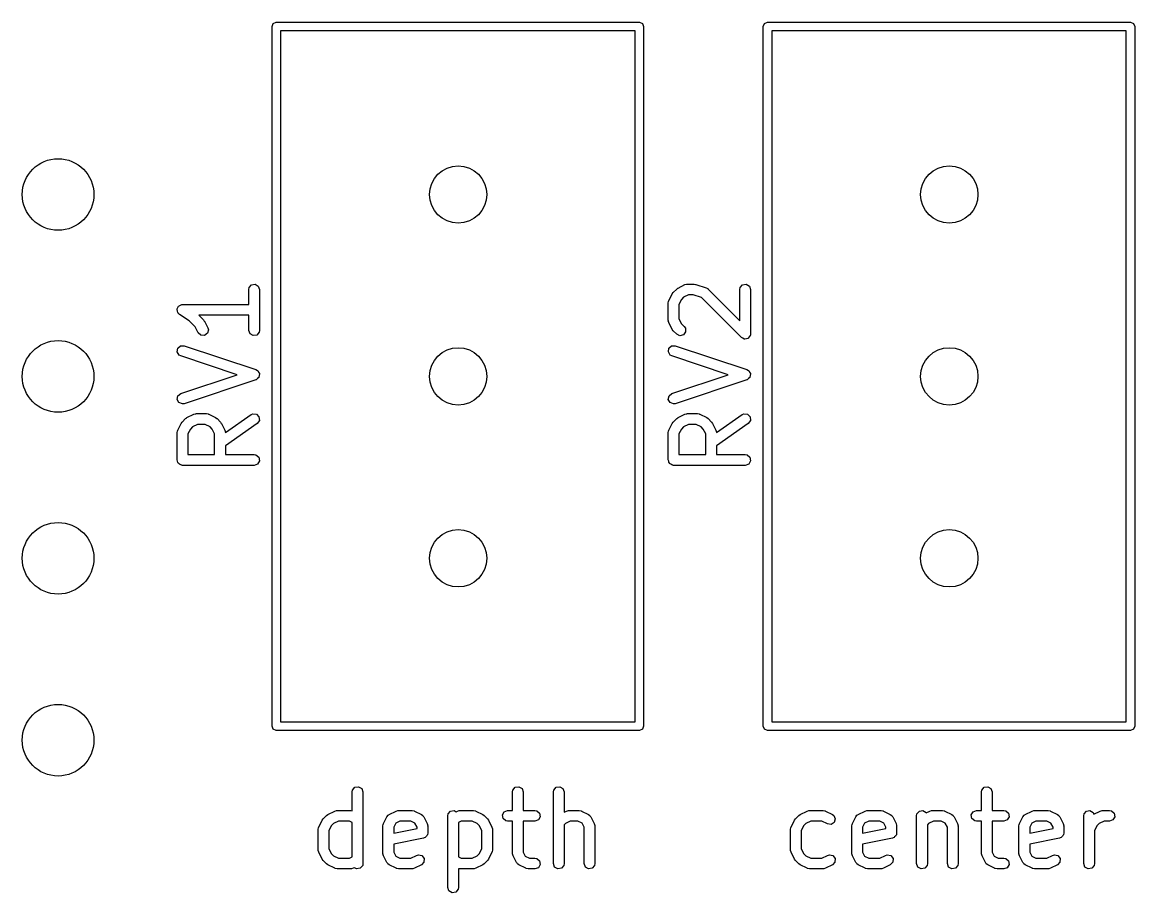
# Model space of a CAD drawing. Extents: x 123 to 179.1, y -123.4 to -75.1.
# Drawn here: x 124.59 to 140.13, y -123.42 to -111.26 of the extents above; entities that cross this region are included whole.
import ezdxf

# ---------------------------------------------------------------- set-up
doc = ezdxf.new("R2010")
doc.units = 0
doc.layers.add('BLACK', color=7, linetype='CONTINUOUS')

msp = doc.modelspace()

# ---------------------------------------------------------------- linework, layer by layer
at = {"layer": 'BLACK', "linetype": 'CONTINUOUS'}
for p, q in [((128.083, -111.32), (128.101, -111.278)), ((128.083, -121.09), (128.083, -111.32)), ((128.101, -111.278), (128.143, -111.26)), ((128.143, -111.26), (133.213, -111.26)), ((128.203, -111.38), (128.203, -121.03)), ((133.153, -111.38), (128.203, -111.38)), ((133.153, -121.03), (133.153, -111.38)), ((133.213, -111.26), (133.255, -111.278)), ((133.255, -111.278), (133.273, -111.32)), ((133.273, -111.32), (133.273, -121.09)), ((134.941, -111.32), (134.959, -111.278)), ((134.941, -121.09), (134.941, -111.32)), ((134.959, -111.278), (135.001, -111.26)), ((135.001, -111.26), (140.071, -111.26)), ((135.061, -111.38), (135.061, -121.03)), ((140.011, -111.38), (135.061, -111.38)), ((140.011, -121.03), (140.011, -111.38)), ((140.071, -111.26), (140.113, -111.278)), ((140.113, -111.278), (140.131, -111.32)), ((140.131, -111.32), (140.131, -121.09)), ((127.758, -114.991), (127.763, -114.965)), ((127.763, -114.965), (127.796, -114.926)), ((127.796, -114.926), (127.846, -114.917)), ((127.846, -114.917), (127.891, -114.943)), ((127.891, -114.943), (127.908, -114.991)), ((133.753, -114.971), (133.848, -114.924)), ((133.848, -114.924), (133.873, -114.916)), ((133.873, -114.916), (133.878, -114.917)), ((133.878, -114.917), (133.882, -114.916)), ((133.882, -114.916), (133.977, -114.916)), ((133.977, -114.916), (133.999, -114.92)), ((133.999, -114.92), (134.001, -114.92)), ((134.001, -114.92), (134.144, -114.967)), ((134.616, -114.991), (134.621, -114.965)), ((134.621, -114.965), (134.654, -114.926)), ((134.654, -114.926), (134.704, -114.917)), ((134.704, -114.917), (134.749, -114.943)), ((134.749, -114.943), (134.766, -114.991)), ((127.758, -115.201), (127.758, -114.991)), ((127.908, -114.991), (127.908, -115.562)), ((133.624, -115.148), (133.672, -115.052)), ((133.672, -115.052), (133.685, -115.034)), ((133.685, -115.034), (133.686, -115.033)), ((133.686, -115.033), (133.734, -114.985)), ((133.734, -114.985), (133.752, -114.972)), ((133.752, -114.972), (133.753, -114.971)), ((133.831, -115.1), (133.801, -115.13)), ((133.9, -115.066), (133.831, -115.1)), ((133.965, -115.066), (133.9, -115.066)), ((134.079, -115.104), (133.965, -115.066)), ((134.638, -115.663), (134.079, -115.104)), ((134.144, -114.967), (134.167, -114.98)), ((134.167, -114.98), (134.169, -114.983)), ((134.169, -114.983), (134.173, -114.985)), ((134.173, -114.985), (134.616, -115.429)), ((134.616, -115.429), (134.616, -114.991)), ((134.766, -114.991), (134.766, -115.61)), ((126.759, -115.272), (126.76, -115.268)), ((126.765, -115.292), (126.759, -115.272)), ((126.76, -115.263), (126.77, -115.245)), ((126.76, -115.268), (126.76, -115.263)), ((126.77, -115.245), (126.779, -115.225)), ((126.779, -115.225), (126.783, -115.223)), ((126.783, -115.223), (126.785, -115.219)), ((126.785, -115.219), (126.806, -115.212)), ((126.806, -115.212), (126.825, -115.202)), ((126.825, -115.202), (126.829, -115.203)), ((126.829, -115.203), (126.833, -115.201)), ((126.833, -115.201), (127.758, -115.201)), ((133.616, -115.181), (133.621, -115.156)), ((133.616, -115.419), (133.616, -115.181)), ((133.621, -115.156), (133.624, -115.152)), ((133.624, -115.152), (133.624, -115.148)), ((133.801, -115.13), (133.766, -115.199)), ((133.766, -115.199), (133.766, -115.402)), ((126.768, -115.314), (126.765, -115.292)), ((126.772, -115.317), (126.768, -115.314)), ((126.773, -115.321), (126.772, -115.317)), ((126.792, -115.339), (126.773, -115.321)), ((126.928, -115.43), (126.792, -115.339)), ((127.01, -115.511), (126.928, -115.43)), ((127.758, -115.351), (127.062, -115.351)), ((127.062, -115.351), (127.125, -115.414)), ((127.125, -115.414), (127.137, -115.432)), ((127.137, -115.432), (127.139, -115.433)), ((127.758, -115.562), (127.758, -115.351)), ((133.618, -115.423), (133.616, -115.419)), ((133.617, -115.428), (133.618, -115.423)), ((133.624, -115.453), (133.617, -115.428)), ((133.766, -115.402), (133.801, -115.47)), ((127.052, -115.596), (127.01, -115.511)), ((127.139, -115.433), (127.186, -115.529)), ((127.194, -115.554), (127.182, -115.603)), ((127.186, -115.529), (127.194, -115.554)), ((127.776, -115.61), (127.758, -115.562)), ((127.908, -115.562), (127.904, -115.588)), ((133.672, -115.548), (133.624, -115.453)), ((133.673, -115.549), (133.672, -115.548)), ((133.686, -115.568), (133.673, -115.549)), ((133.734, -115.615), (133.686, -115.568)), ((133.801, -115.47), (133.84, -115.509)), ((133.859, -115.582), (133.83, -115.624)), ((133.84, -115.509), (133.855, -115.53)), ((133.855, -115.53), (133.859, -115.582)), ((127.089, -115.631), (127.052, -115.596)), ((127.14, -115.634), (127.089, -115.631)), ((127.182, -115.603), (127.14, -115.634)), ((127.82, -115.636), (127.776, -115.61)), ((127.871, -115.627), (127.82, -115.636)), ((127.904, -115.588), (127.871, -115.627)), ((133.78, -115.637), (133.734, -115.615)), ((133.83, -115.624), (133.78, -115.637)), ((134.659, -115.672), (134.638, -115.663)), ((134.678, -115.684), (134.659, -115.672)), ((134.682, -115.683), (134.678, -115.684)), ((134.685, -115.684), (134.682, -115.683)), ((134.707, -115.679), (134.685, -115.684)), ((134.729, -115.675), (134.707, -115.679)), ((134.731, -115.672), (134.729, -115.675)), ((134.734, -115.671), (134.731, -115.672)), ((134.747, -115.653), (134.734, -115.671)), ((134.762, -115.635), (134.747, -115.653)), ((134.763, -115.631), (134.762, -115.635)), ((134.764, -115.629), (134.763, -115.631)), ((134.766, -115.61), (134.764, -115.626)), ((134.764, -115.626), (134.764, -115.629)), ((126.76, -115.863), (126.767, -115.812)), ((126.787, -115.907), (126.76, -115.863)), ((126.767, -115.812), (126.806, -115.778)), ((126.806, -115.778), (126.857, -115.777)), ((126.857, -115.777), (127.857, -116.11)), ((133.618, -115.863), (133.625, -115.812)), ((133.645, -115.907), (133.618, -115.863)), ((133.625, -115.812), (133.664, -115.778)), ((133.664, -115.778), (133.715, -115.777)), ((133.715, -115.777), (134.715, -116.11)), ((126.81, -115.919), (126.787, -115.907)), ((127.596, -116.181), (126.81, -115.919)), ((133.668, -115.919), (133.645, -115.907)), ((134.454, -116.181), (133.668, -115.919)), ((126.81, -116.443), (127.596, -116.181)), ((127.857, -116.11), (127.88, -116.122)), ((127.88, -116.122), (127.881, -116.124)), ((127.881, -116.124), (127.883, -116.125)), ((127.883, -116.125), (127.894, -116.146)), ((127.894, -116.146), (127.907, -116.166)), ((127.903, -116.193), (127.899, -116.217)), ((127.908, -116.17), (127.903, -116.193)), ((127.907, -116.166), (127.907, -116.168)), ((127.907, -116.168), (127.908, -116.17)), ((133.668, -116.443), (134.454, -116.181)), ((134.715, -116.11), (134.738, -116.122)), ((134.738, -116.122), (134.739, -116.124)), ((134.739, -116.124), (134.741, -116.125)), ((134.741, -116.125), (134.752, -116.146)), ((134.752, -116.146), (134.765, -116.166)), ((134.761, -116.193), (134.757, -116.217)), ((134.766, -116.17), (134.761, -116.193)), ((134.765, -116.166), (134.765, -116.168)), ((134.765, -116.168), (134.766, -116.17)), ((127.857, -116.252), (126.857, -116.586)), ((127.859, -116.251), (127.857, -116.252)), ((127.861, -116.251), (127.859, -116.251)), ((127.879, -116.235), (127.861, -116.251)), ((127.897, -116.22), (127.879, -116.235)), ((127.898, -116.218), (127.897, -116.22)), ((127.899, -116.217), (127.898, -116.218)), ((134.715, -116.252), (133.715, -116.586)), ((134.717, -116.251), (134.715, -116.252)), ((134.719, -116.251), (134.717, -116.251)), ((134.737, -116.235), (134.719, -116.251)), ((134.755, -116.22), (134.737, -116.235)), ((134.756, -116.218), (134.755, -116.22)), ((134.757, -116.217), (134.756, -116.218)), ((126.759, -116.526), (126.769, -116.475)), ((126.769, -116.475), (126.81, -116.443)), ((133.617, -116.526), (133.627, -116.475)), ((133.627, -116.475), (133.668, -116.443)), ((126.784, -116.571), (126.759, -116.526)), ((126.831, -116.589), (126.784, -116.571)), ((126.857, -116.586), (126.831, -116.589)), ((133.642, -116.571), (133.617, -116.526)), ((133.689, -116.589), (133.642, -116.571)), ((133.715, -116.586), (133.689, -116.589)), ((126.828, -116.842), (126.876, -116.795)), ((126.876, -116.795), (126.894, -116.782)), ((126.894, -116.782), (126.895, -116.781)), ((126.895, -116.781), (126.99, -116.733)), ((126.99, -116.733), (127.015, -116.726)), ((127.015, -116.726), (127.02, -116.727)), ((127.02, -116.727), (127.024, -116.725)), ((127.024, -116.725), (127.167, -116.725)), ((127.167, -116.725), (127.192, -116.73)), ((127.192, -116.73), (127.196, -116.733)), ((127.196, -116.733), (127.2, -116.733)), ((127.2, -116.733), (127.295, -116.781)), ((127.295, -116.781), (127.314, -116.794)), ((127.314, -116.794), (127.315, -116.795)), ((127.315, -116.795), (127.363, -116.842)), ((127.432, -116.99), (127.79, -116.739)), ((127.79, -116.739), (127.814, -116.728)), ((127.814, -116.728), (127.865, -116.732)), ((127.865, -116.732), (127.901, -116.769)), ((127.906, -116.82), (127.876, -116.862)), ((127.901, -116.769), (127.906, -116.82)), ((133.686, -116.842), (133.734, -116.795)), ((133.734, -116.795), (133.752, -116.782)), ((133.752, -116.782), (133.753, -116.781)), ((133.753, -116.781), (133.848, -116.733)), ((133.848, -116.733), (133.873, -116.726)), ((133.873, -116.726), (133.878, -116.727)), ((133.878, -116.727), (133.882, -116.725)), ((133.882, -116.725), (134.025, -116.725)), ((134.025, -116.725), (134.05, -116.73)), ((134.05, -116.73), (134.054, -116.733)), ((134.054, -116.733), (134.058, -116.733)), ((134.058, -116.733), (134.153, -116.781)), ((134.153, -116.781), (134.172, -116.794)), ((134.172, -116.794), (134.173, -116.795)), ((134.173, -116.795), (134.221, -116.842)), ((134.29, -116.99), (134.648, -116.739)), ((134.648, -116.739), (134.672, -116.728)), ((134.672, -116.728), (134.723, -116.732)), ((134.723, -116.732), (134.759, -116.769)), ((134.764, -116.82), (134.734, -116.862)), ((134.759, -116.769), (134.764, -116.82)), ((126.758, -116.991), (126.763, -116.965)), ((126.763, -116.965), (126.766, -116.962)), ((126.766, -116.957), (126.814, -116.862)), ((126.766, -116.962), (126.766, -116.957)), ((126.814, -116.862), (126.827, -116.844)), ((126.827, -116.844), (126.828, -116.842)), ((126.943, -116.94), (126.908, -117.008)), ((126.973, -116.909), (126.943, -116.94)), ((127.042, -116.875), (126.973, -116.909)), ((127.149, -116.875), (127.042, -116.875)), ((127.218, -116.909), (127.149, -116.875)), ((127.248, -116.94), (127.218, -116.909)), ((127.282, -117.008), (127.248, -116.94)), ((127.363, -116.842), (127.375, -116.861)), ((127.375, -116.861), (127.377, -116.862)), ((127.377, -116.862), (127.424, -116.957)), ((127.424, -116.957), (127.432, -116.982)), ((127.432, -116.982), (127.431, -116.986)), ((127.431, -116.986), (127.432, -116.99)), ((127.876, -116.862), (127.432, -117.173)), ((133.616, -116.991), (133.621, -116.965)), ((133.621, -116.965), (133.624, -116.962)), ((133.624, -116.957), (133.672, -116.862)), ((133.624, -116.962), (133.624, -116.957)), ((133.672, -116.862), (133.685, -116.844)), ((133.685, -116.844), (133.686, -116.842)), ((133.801, -116.94), (133.766, -117.008)), ((133.831, -116.909), (133.801, -116.94)), ((133.9, -116.875), (133.831, -116.909)), ((134.007, -116.875), (133.9, -116.875)), ((134.076, -116.909), (134.007, -116.875)), ((134.106, -116.94), (134.076, -116.909)), ((134.14, -117.008), (134.106, -116.94)), ((134.221, -116.842), (134.233, -116.861)), ((134.233, -116.861), (134.235, -116.862)), ((134.235, -116.862), (134.282, -116.957)), ((134.282, -116.957), (134.29, -116.982)), ((134.29, -116.982), (134.289, -116.986)), ((134.289, -116.986), (134.29, -116.99)), ((134.734, -116.862), (134.29, -117.173)), ((126.758, -117.372), (126.758, -116.991)), ((126.908, -117.008), (126.908, -117.297)), ((127.282, -117.297), (127.282, -117.008)), ((133.616, -117.372), (133.616, -116.991)), ((133.766, -117.008), (133.766, -117.297)), ((134.14, -117.297), (134.14, -117.008)), ((127.432, -117.173), (127.432, -117.297)), ((134.29, -117.173), (134.29, -117.297)), ((126.765, -117.39), (126.758, -117.372)), ((126.768, -117.409), (126.765, -117.39)), ((126.774, -117.414), (126.768, -117.409)), ((126.776, -117.42), (126.774, -117.414)), ((126.793, -117.43), (126.776, -117.42)), ((126.808, -117.442), (126.793, -117.43)), ((126.817, -117.444), (126.808, -117.442)), ((126.82, -117.446), (126.817, -117.444)), ((126.824, -117.445), (126.82, -117.446)), ((126.833, -117.447), (126.824, -117.445)), ((127.833, -117.447), (126.833, -117.447)), ((126.908, -117.297), (127.282, -117.297)), ((127.432, -117.297), (127.833, -117.297)), ((127.833, -117.297), (127.859, -117.301)), ((127.882, -117.429), (127.833, -117.447)), ((127.859, -117.301), (127.898, -117.334)), ((127.907, -117.385), (127.882, -117.429)), ((127.898, -117.334), (127.907, -117.385)), ((133.623, -117.39), (133.616, -117.372)), ((133.626, -117.409), (133.623, -117.39)), ((133.632, -117.414), (133.626, -117.409)), ((133.634, -117.42), (133.632, -117.414)), ((133.651, -117.43), (133.634, -117.42)), ((133.666, -117.442), (133.651, -117.43)), ((133.675, -117.444), (133.666, -117.442)), ((133.678, -117.446), (133.675, -117.444)), ((133.682, -117.445), (133.678, -117.446)), ((133.691, -117.447), (133.682, -117.445)), ((134.691, -117.447), (133.691, -117.447)), ((133.766, -117.297), (134.14, -117.297)), ((134.29, -117.297), (134.691, -117.297)), ((134.691, -117.297), (134.717, -117.301)), ((134.74, -117.429), (134.691, -117.447)), ((134.717, -117.301), (134.756, -117.334)), ((134.765, -117.385), (134.74, -117.429)), ((134.756, -117.334), (134.765, -117.385)), ((128.101, -121.132), (128.083, -121.09)), ((128.143, -121.15), (128.101, -121.132)), ((133.213, -121.15), (128.143, -121.15)), ((128.203, -121.03), (133.153, -121.03)), ((133.255, -121.132), (133.213, -121.15)), ((133.273, -121.09), (133.255, -121.132)), ((134.959, -121.132), (134.941, -121.09)), ((135.001, -121.15), (134.959, -121.132)), ((140.071, -121.15), (135.001, -121.15)), ((135.061, -121.03), (140.011, -121.03)), ((140.113, -121.132), (140.071, -121.15)), ((140.131, -121.09), (140.113, -121.132)), ((129.208, -121.982), (129.241, -121.942)), ((129.241, -121.942), (129.291, -121.934)), ((129.291, -121.934), (129.336, -121.959)), ((131.446, -121.982), (131.479, -121.942)), ((131.479, -121.942), (131.529, -121.934)), ((131.529, -121.934), (131.574, -121.959)), ((132.017, -121.982), (132.05, -121.942)), ((132.05, -121.942), (132.101, -121.934)), ((132.101, -121.934), (132.145, -121.959)), ((137.994, -121.982), (138.027, -121.942)), ((138.027, -121.942), (138.078, -121.934)), ((138.078, -121.934), (138.122, -121.959)), ((129.203, -122.007), (129.208, -121.982)), ((129.203, -122.269), (129.203, -122.007)), ((129.336, -121.959), (129.353, -122.007)), ((129.353, -122.007), (129.353, -123.007)), ((131.441, -122.007), (131.446, -121.982)), ((131.441, -122.266), (131.441, -122.007)), ((131.574, -121.959), (131.591, -122.007)), ((131.591, -122.007), (131.591, -122.266)), ((132.013, -122.007), (132.017, -121.982)), ((132.013, -123.007), (132.013, -122.007)), ((132.145, -121.959), (132.163, -122.007)), ((132.163, -122.007), (132.163, -122.291)), ((137.99, -122.007), (137.994, -121.982)), ((137.99, -122.266), (137.99, -122.007)), ((138.122, -121.959), (138.14, -122.007)), ((138.14, -122.007), (138.14, -122.266)), ((128.959, -122.274), (128.984, -122.266)), ((128.984, -122.266), (128.988, -122.267)), ((128.988, -122.267), (128.993, -122.266)), ((128.993, -122.266), (129.183, -122.266)), ((129.183, -122.266), (129.203, -122.269)), ((129.816, -122.274), (129.841, -122.266)), ((129.841, -122.266), (129.845, -122.267)), ((129.845, -122.267), (129.85, -122.266)), ((129.85, -122.266), (130.04, -122.266)), ((130.04, -122.266), (130.066, -122.27)), ((130.574, -122.276), (130.625, -122.267)), ((130.625, -122.267), (130.653, -122.284)), ((130.673, -122.274), (130.698, -122.266)), ((130.698, -122.266), (130.703, -122.267)), ((130.703, -122.267), (130.707, -122.266)), ((130.707, -122.266), (130.897, -122.266)), ((130.897, -122.266), (130.923, -122.27)), ((131.325, -122.283), (131.373, -122.266)), ((131.373, -122.266), (131.441, -122.266)), ((131.591, -122.266), (131.754, -122.266)), ((131.754, -122.266), (131.78, -122.27)), ((132.197, -122.274), (132.222, -122.266)), ((132.222, -122.266), (132.226, -122.267)), ((132.226, -122.267), (132.231, -122.266)), ((132.231, -122.266), (132.373, -122.266)), ((132.373, -122.266), (132.399, -122.27)), ((135.555, -122.274), (135.58, -122.266)), ((135.58, -122.266), (135.584, -122.267)), ((135.584, -122.267), (135.589, -122.266)), ((135.589, -122.266), (135.779, -122.266)), ((135.779, -122.266), (135.805, -122.27)), ((136.365, -122.274), (136.39, -122.266)), ((136.39, -122.266), (136.394, -122.267)), ((136.394, -122.267), (136.398, -122.266)), ((136.398, -122.266), (136.589, -122.266)), ((136.589, -122.266), (136.614, -122.27)), ((137.123, -122.276), (137.173, -122.267)), ((137.173, -122.267), (137.218, -122.293)), ((137.269, -122.274), (137.294, -122.266)), ((137.294, -122.266), (137.299, -122.267)), ((137.299, -122.267), (137.303, -122.266)), ((137.303, -122.266), (137.446, -122.266)), ((137.446, -122.266), (137.471, -122.27)), ((137.874, -122.283), (137.922, -122.266)), ((137.922, -122.266), (137.99, -122.266)), ((138.14, -122.266), (138.303, -122.266)), ((138.303, -122.266), (138.329, -122.27)), ((138.698, -122.274), (138.723, -122.266)), ((138.723, -122.266), (138.727, -122.267)), ((138.727, -122.267), (138.731, -122.266)), ((138.731, -122.266), (138.922, -122.266)), ((138.922, -122.266), (138.948, -122.27)), ((139.456, -122.276), (139.506, -122.267)), ((139.506, -122.267), (139.551, -122.293)), ((139.65, -122.274), (139.675, -122.266)), ((139.675, -122.266), (139.68, -122.267)), ((139.68, -122.267), (139.684, -122.266)), ((139.684, -122.266), (139.779, -122.266)), ((139.779, -122.266), (139.805, -122.27)), ((128.735, -122.498), (128.783, -122.402)), ((128.783, -122.402), (128.796, -122.384)), ((128.796, -122.384), (128.797, -122.383)), ((128.797, -122.383), (128.844, -122.335)), ((128.844, -122.335), (128.863, -122.322)), ((128.863, -122.322), (128.864, -122.321)), ((128.864, -122.321), (128.959, -122.274)), ((129.01, -122.416), (128.942, -122.45)), ((129.165, -122.416), (129.01, -122.416)), ((129.203, -122.435), (129.165, -122.416)), ((129.64, -122.45), (129.687, -122.355)), ((129.687, -122.355), (129.703, -122.334)), ((129.703, -122.334), (129.713, -122.329)), ((129.713, -122.329), (129.721, -122.321)), ((129.721, -122.321), (129.816, -122.274)), ((129.867, -122.416), (129.81, -122.444)), ((130.022, -122.416), (129.867, -122.416)), ((130.079, -122.444), (130.022, -122.416)), ((130.066, -122.27), (130.069, -122.273)), ((130.069, -122.273), (130.074, -122.274)), ((130.074, -122.274), (130.169, -122.321)), ((130.169, -122.321), (130.19, -122.337)), ((130.19, -122.337), (130.194, -122.347)), ((130.194, -122.347), (130.202, -122.355)), ((130.202, -122.355), (130.25, -122.45)), ((130.537, -122.341), (130.541, -122.315)), ((130.537, -123.341), (130.537, -122.341)), ((130.541, -122.315), (130.574, -122.276)), ((130.653, -122.284), (130.673, -122.274)), ((130.725, -122.416), (130.687, -122.435)), ((130.88, -122.416), (130.725, -122.416)), ((130.948, -122.45), (130.88, -122.416)), ((130.923, -122.27), (130.926, -122.273)), ((130.926, -122.273), (130.931, -122.274)), ((130.931, -122.274), (131.026, -122.321)), ((131.026, -122.321), (131.044, -122.335)), ((131.044, -122.335), (131.046, -122.335)), ((131.046, -122.335), (131.093, -122.383)), ((131.093, -122.383), (131.106, -122.401)), ((131.106, -122.401), (131.107, -122.402)), ((131.107, -122.402), (131.155, -122.498)), ((131.3, -122.328), (131.325, -122.283)), ((131.309, -122.378), (131.3, -122.328)), ((131.348, -122.411), (131.309, -122.378)), ((131.373, -122.416), (131.348, -122.411)), ((131.441, -122.416), (131.373, -122.416)), ((131.441, -122.865), (131.441, -122.416)), ((131.754, -122.416), (131.591, -122.416)), ((131.591, -122.416), (131.591, -122.847)), ((131.803, -122.398), (131.754, -122.416)), ((131.78, -122.27), (131.819, -122.303)), ((131.828, -122.354), (131.803, -122.398)), ((131.819, -122.303), (131.828, -122.354)), ((132.163, -122.291), (132.197, -122.274)), ((132.248, -122.416), (132.18, -122.45)), ((132.356, -122.416), (132.248, -122.416)), ((132.413, -122.444), (132.356, -122.416)), ((132.399, -122.27), (132.403, -122.273)), ((132.403, -122.273), (132.407, -122.274)), ((132.407, -122.274), (132.502, -122.321)), ((132.502, -122.321), (132.523, -122.337)), ((132.523, -122.337), (132.528, -122.347)), ((132.528, -122.347), (132.536, -122.355)), ((132.536, -122.355), (132.583, -122.45)), ((135.331, -122.498), (135.379, -122.402)), ((135.379, -122.402), (135.392, -122.384)), ((135.392, -122.384), (135.393, -122.383)), ((135.393, -122.383), (135.44, -122.335)), ((135.44, -122.335), (135.459, -122.322)), ((135.459, -122.322), (135.46, -122.321)), ((135.46, -122.321), (135.555, -122.274)), ((135.606, -122.416), (135.538, -122.45)), ((135.761, -122.416), (135.606, -122.416)), ((135.841, -122.455), (135.761, -122.416)), ((135.805, -122.27), (135.808, -122.273)), ((135.808, -122.273), (135.813, -122.274)), ((135.813, -122.274), (135.908, -122.321)), ((135.908, -122.321), (135.929, -122.337)), ((135.929, -122.337), (135.949, -122.384)), ((135.949, -122.384), (135.935, -122.433)), ((136.188, -122.45), (136.236, -122.355)), ((136.236, -122.355), (136.251, -122.334)), ((136.251, -122.334), (136.262, -122.329)), ((136.262, -122.329), (136.269, -122.321)), ((136.269, -122.321), (136.365, -122.274)), ((136.416, -122.416), (136.359, -122.444)), ((136.571, -122.416), (136.416, -122.416)), ((136.628, -122.444), (136.571, -122.416)), ((136.614, -122.27), (136.618, -122.273)), ((136.618, -122.273), (136.622, -122.274)), ((136.622, -122.274), (136.717, -122.321)), ((136.717, -122.321), (136.738, -122.337)), ((136.738, -122.337), (136.743, -122.347)), ((136.743, -122.347), (136.751, -122.355)), ((136.751, -122.355), (136.799, -122.45)), ((137.085, -122.341), (137.09, -122.315)), ((137.085, -123.007), (137.085, -122.341)), ((137.09, -122.315), (137.123, -122.276)), ((137.218, -122.293), (137.22, -122.298)), ((137.22, -122.298), (137.269, -122.274)), ((137.321, -122.416), (137.252, -122.45)), ((137.428, -122.416), (137.321, -122.416)), ((137.485, -122.444), (137.428, -122.416)), ((137.471, -122.27), (137.475, -122.273)), ((137.475, -122.273), (137.479, -122.274)), ((137.479, -122.274), (137.575, -122.321)), ((137.575, -122.321), (137.595, -122.337)), ((137.595, -122.337), (137.6, -122.347)), ((137.6, -122.347), (137.608, -122.355)), ((137.608, -122.355), (137.656, -122.45)), ((137.848, -122.328), (137.874, -122.283)), ((137.857, -122.378), (137.848, -122.328)), ((137.896, -122.411), (137.857, -122.378)), ((137.922, -122.416), (137.896, -122.411)), ((137.99, -122.416), (137.922, -122.416)), ((137.99, -122.865), (137.99, -122.416)), ((138.303, -122.416), (138.14, -122.416)), ((138.14, -122.416), (138.14, -122.847)), ((138.351, -122.398), (138.303, -122.416)), ((138.329, -122.27), (138.368, -122.303)), ((138.377, -122.354), (138.351, -122.398)), ((138.368, -122.303), (138.377, -122.354)), ((138.522, -122.45), (138.569, -122.355)), ((138.569, -122.355), (138.585, -122.334)), ((138.585, -122.334), (138.595, -122.329)), ((138.595, -122.329), (138.603, -122.321)), ((138.603, -122.321), (138.698, -122.274)), ((138.749, -122.416), (138.692, -122.444)), ((138.904, -122.416), (138.749, -122.416)), ((138.961, -122.444), (138.904, -122.416)), ((138.948, -122.27), (138.951, -122.273)), ((138.951, -122.273), (138.955, -122.274)), ((138.955, -122.274), (139.051, -122.321)), ((139.051, -122.321), (139.072, -122.337)), ((139.072, -122.337), (139.076, -122.347)), ((139.076, -122.347), (139.084, -122.355)), ((139.084, -122.355), (139.132, -122.45)), ((139.418, -122.341), (139.423, -122.315)), ((139.418, -123.007), (139.418, -122.341)), ((139.423, -122.315), (139.456, -122.276)), ((139.551, -122.293), (139.56, -122.319)), ((139.56, -122.319), (139.65, -122.274)), ((139.702, -122.416), (139.633, -122.45)), ((139.779, -122.416), (139.702, -122.416)), ((139.827, -122.398), (139.779, -122.416)), ((139.805, -122.27), (139.844, -122.303)), ((139.853, -122.354), (139.827, -122.398)), ((139.844, -122.303), (139.853, -122.354)), ((128.727, -122.531), (128.732, -122.506)), ((128.727, -122.817), (128.727, -122.531)), ((128.732, -122.506), (128.734, -122.502)), ((128.734, -122.502), (128.735, -122.498)), ((128.911, -122.48), (128.877, -122.549)), ((128.877, -122.549), (128.877, -122.799)), ((128.942, -122.45), (128.911, -122.48)), ((129.203, -122.913), (129.203, -122.435)), ((129.632, -122.484), (129.636, -122.458)), ((129.632, -122.865), (129.632, -122.484)), ((129.636, -122.458), (129.639, -122.454)), ((129.639, -122.454), (129.64, -122.45)), ((129.81, -122.444), (129.782, -122.501)), ((129.782, -122.501), (129.782, -122.583)), ((129.782, -122.583), (130.108, -122.517)), ((130.108, -122.501), (130.079, -122.444)), ((130.108, -122.517), (130.108, -122.501)), ((130.25, -122.45), (130.258, -122.475)), ((130.258, -122.579), (130.253, -122.604)), ((130.258, -122.475), (130.256, -122.479)), ((130.256, -122.479), (130.258, -122.484)), ((130.258, -122.484), (130.258, -122.579)), ((130.687, -122.435), (130.687, -122.913)), ((130.979, -122.48), (130.948, -122.45)), ((131.013, -122.549), (130.979, -122.48)), ((131.013, -122.799), (131.013, -122.549)), ((131.155, -122.498), (131.162, -122.523)), ((131.162, -122.523), (131.161, -122.527)), ((131.161, -122.527), (131.163, -122.531)), ((131.163, -122.531), (131.163, -122.817)), ((132.18, -122.45), (132.163, -122.467)), ((132.163, -122.467), (132.163, -123.007)), ((132.441, -122.501), (132.413, -122.444)), ((132.441, -123.007), (132.441, -122.501)), ((132.583, -122.45), (132.591, -122.475)), ((132.591, -122.475), (132.59, -122.479)), ((132.59, -122.479), (132.591, -122.484)), ((132.591, -122.484), (132.591, -123.007)), ((135.323, -122.531), (135.328, -122.506)), ((135.323, -122.817), (135.323, -122.531)), ((135.328, -122.506), (135.331, -122.502)), ((135.331, -122.502), (135.331, -122.498)), ((135.507, -122.48), (135.473, -122.549)), ((135.473, -122.549), (135.473, -122.799)), ((135.538, -122.45), (135.507, -122.48)), ((135.892, -122.461), (135.841, -122.455)), ((135.935, -122.433), (135.892, -122.461)), ((136.18, -122.484), (136.185, -122.458)), ((136.18, -122.865), (136.18, -122.484)), ((136.185, -122.458), (136.188, -122.454)), ((136.188, -122.454), (136.188, -122.45)), ((136.359, -122.444), (136.33, -122.501)), ((136.33, -122.501), (136.33, -122.583)), ((136.33, -122.583), (136.656, -122.517)), ((136.656, -122.501), (136.628, -122.444)), ((136.656, -122.517), (136.656, -122.501)), ((136.799, -122.45), (136.806, -122.475)), ((136.806, -122.579), (136.802, -122.604)), ((136.806, -122.475), (136.805, -122.479)), ((136.805, -122.479), (136.806, -122.484)), ((136.806, -122.484), (136.806, -122.579)), ((137.252, -122.45), (137.235, -122.467)), ((137.235, -122.467), (137.235, -123.007)), ((137.514, -122.501), (137.485, -122.444)), ((137.514, -123.007), (137.514, -122.501)), ((137.656, -122.45), (137.663, -122.475)), ((137.663, -122.475), (137.662, -122.479)), ((137.662, -122.479), (137.664, -122.484)), ((137.664, -122.484), (137.664, -123.007)), ((138.514, -122.484), (138.518, -122.458)), ((138.514, -122.865), (138.514, -122.484)), ((138.518, -122.458), (138.521, -122.454)), ((138.521, -122.454), (138.522, -122.45)), ((138.692, -122.444), (138.664, -122.501)), ((138.664, -122.501), (138.664, -122.583)), ((138.664, -122.583), (138.99, -122.517)), ((138.99, -122.501), (138.961, -122.444)), ((138.99, -122.517), (138.99, -122.501)), ((139.132, -122.45), (139.139, -122.475)), ((139.14, -122.579), (139.135, -122.604)), ((139.139, -122.475), (139.138, -122.479)), ((139.138, -122.479), (139.14, -122.484)), ((139.14, -122.484), (139.14, -122.579)), ((139.603, -122.48), (139.568, -122.549)), ((139.568, -122.549), (139.568, -123.007)), ((139.633, -122.45), (139.603, -122.48)), ((130.198, -122.652), (129.782, -122.736)), ((130.208, -122.646), (130.198, -122.652)), ((130.22, -122.644), (130.208, -122.646)), ((130.23, -122.633), (130.22, -122.644)), ((130.242, -122.626), (130.23, -122.633)), ((130.246, -122.614), (130.242, -122.626)), ((130.253, -122.604), (130.246, -122.614)), ((136.746, -122.652), (136.33, -122.736)), ((136.757, -122.646), (136.746, -122.652)), ((136.769, -122.644), (136.757, -122.646)), ((136.778, -122.633), (136.769, -122.644)), ((136.79, -122.626), (136.778, -122.633)), ((136.794, -122.614), (136.79, -122.626)), ((136.802, -122.604), (136.794, -122.614)), ((139.08, -122.652), (138.664, -122.736)), ((139.09, -122.646), (139.08, -122.652)), ((139.102, -122.644), (139.09, -122.646)), ((139.111, -122.633), (139.102, -122.644)), ((139.123, -122.626), (139.111, -122.633)), ((139.127, -122.614), (139.123, -122.626)), ((139.135, -122.604), (139.127, -122.614)), ((128.729, -122.821), (128.727, -122.817)), ((128.728, -122.825), (128.729, -122.821)), ((128.735, -122.85), (128.728, -122.825)), ((128.783, -122.946), (128.735, -122.85)), ((128.877, -122.799), (128.911, -122.868)), ((128.911, -122.868), (128.942, -122.898)), ((129.633, -122.869), (129.632, -122.865)), ((129.632, -122.873), (129.633, -122.869)), ((129.64, -122.898), (129.632, -122.873)), ((129.782, -122.736), (129.782, -122.847)), ((129.782, -122.847), (129.81, -122.904)), ((130.102, -122.893), (130.127, -122.885)), ((130.127, -122.885), (130.177, -122.897)), ((130.948, -122.898), (130.979, -122.868)), ((130.979, -122.868), (131.013, -122.799)), ((131.155, -122.85), (131.107, -122.946)), ((131.158, -122.843), (131.155, -122.846)), ((131.155, -122.846), (131.155, -122.85)), ((131.163, -122.817), (131.158, -122.843)), ((131.443, -122.869), (131.441, -122.865)), ((131.442, -122.873), (131.443, -122.869)), ((131.449, -122.898), (131.442, -122.873)), ((131.591, -122.847), (131.62, -122.904)), ((135.325, -122.821), (135.323, -122.817)), ((135.324, -122.825), (135.325, -122.821)), ((135.331, -122.85), (135.324, -122.825)), ((135.379, -122.946), (135.331, -122.85)), ((135.473, -122.799), (135.507, -122.868)), ((135.507, -122.868), (135.538, -122.898)), ((135.841, -122.893), (135.866, -122.885)), ((135.866, -122.885), (135.916, -122.897)), ((136.182, -122.869), (136.18, -122.865)), ((136.181, -122.873), (136.182, -122.869)), ((136.188, -122.898), (136.181, -122.873)), ((136.33, -122.736), (136.33, -122.847)), ((136.33, -122.847), (136.359, -122.904)), ((136.65, -122.893), (136.675, -122.885)), ((136.675, -122.885), (136.725, -122.897)), ((137.991, -122.869), (137.99, -122.865)), ((137.99, -122.873), (137.991, -122.869)), ((137.998, -122.898), (137.99, -122.873)), ((138.14, -122.847), (138.168, -122.904)), ((138.515, -122.869), (138.514, -122.865)), ((138.514, -122.873), (138.515, -122.869)), ((138.522, -122.898), (138.514, -122.873)), ((138.664, -122.736), (138.664, -122.847)), ((138.664, -122.847), (138.692, -122.904)), ((138.984, -122.893), (139.009, -122.885)), ((139.009, -122.885), (139.059, -122.897)), ((128.784, -122.947), (128.783, -122.946)), ((128.797, -122.965), (128.784, -122.947)), ((128.844, -123.013), (128.797, -122.965)), ((128.846, -123.013), (128.844, -123.013)), ((128.864, -123.027), (128.846, -123.013)), ((128.959, -123.074), (128.864, -123.027)), ((128.942, -122.898), (129.01, -122.932)), ((129.01, -122.932), (129.165, -122.932)), ((129.165, -122.932), (129.203, -122.913)), ((129.349, -123.033), (129.316, -123.072)), ((129.353, -123.007), (129.349, -123.033)), ((129.687, -122.993), (129.64, -122.898)), ((129.695, -123.001), (129.687, -122.993)), ((129.7, -123.011), (129.695, -123.001)), ((129.721, -123.027), (129.7, -123.011)), ((129.816, -123.074), (129.721, -123.027)), ((129.81, -122.904), (129.867, -122.932)), ((129.867, -122.932), (130.022, -122.932)), ((130.022, -122.932), (130.102, -122.893)), ((130.169, -123.027), (130.074, -123.074)), ((130.204, -122.99), (130.169, -123.027)), ((130.177, -122.897), (130.207, -122.938)), ((130.207, -122.938), (130.204, -122.99)), ((130.687, -122.913), (130.725, -122.932)), ((130.725, -122.932), (130.88, -122.932)), ((130.88, -122.932), (130.948, -122.898)), ((131.026, -123.027), (130.931, -123.074)), ((131.027, -123.026), (131.026, -123.027)), ((131.046, -123.013), (131.027, -123.026)), ((131.093, -122.965), (131.046, -123.013)), ((131.094, -122.964), (131.093, -122.965)), ((131.107, -122.946), (131.094, -122.964)), ((131.497, -122.993), (131.449, -122.898)), ((131.505, -123.001), (131.497, -122.993)), ((131.509, -123.011), (131.505, -123.001)), ((131.53, -123.027), (131.509, -123.011)), ((131.626, -123.074), (131.53, -123.027)), ((131.62, -122.904), (131.677, -122.932)), ((131.677, -122.932), (131.754, -122.932)), ((131.754, -122.932), (131.78, -122.937)), ((131.78, -122.937), (131.819, -122.97)), ((131.828, -123.02), (131.803, -123.065)), ((131.819, -122.97), (131.828, -123.02)), ((132.03, -123.056), (132.013, -123.007)), ((132.158, -123.033), (132.125, -123.072)), ((132.163, -123.007), (132.158, -123.033)), ((132.459, -123.056), (132.441, -123.007)), ((132.587, -123.033), (132.554, -123.072)), ((132.591, -123.007), (132.587, -123.033)), ((135.38, -122.947), (135.379, -122.946)), ((135.393, -122.965), (135.38, -122.947)), ((135.44, -123.013), (135.393, -122.965)), ((135.442, -123.013), (135.44, -123.013)), ((135.46, -123.027), (135.442, -123.013)), ((135.555, -123.074), (135.46, -123.027)), ((135.538, -122.898), (135.606, -122.932)), ((135.606, -122.932), (135.761, -122.932)), ((135.761, -122.932), (135.841, -122.893)), ((135.908, -123.027), (135.813, -123.074)), ((135.943, -122.99), (135.908, -123.027)), ((135.916, -122.897), (135.946, -122.938)), ((135.946, -122.938), (135.943, -122.99)), ((136.236, -122.993), (136.188, -122.898)), ((136.244, -123.001), (136.236, -122.993)), ((136.248, -123.011), (136.244, -123.001)), ((136.269, -123.027), (136.248, -123.011)), ((136.365, -123.074), (136.269, -123.027)), ((136.359, -122.904), (136.416, -122.932)), ((136.416, -122.932), (136.571, -122.932)), ((136.571, -122.932), (136.65, -122.893)), ((136.717, -123.027), (136.622, -123.074)), ((136.753, -122.99), (136.717, -123.027)), ((136.725, -122.897), (136.756, -122.938)), ((136.756, -122.938), (136.753, -122.99)), ((137.103, -123.056), (137.085, -123.007)), ((137.231, -123.033), (137.198, -123.072)), ((137.235, -123.007), (137.231, -123.033)), ((137.531, -123.056), (137.514, -123.007)), ((137.659, -123.033), (137.626, -123.072)), ((137.664, -123.007), (137.659, -123.033)), ((138.045, -122.993), (137.998, -122.898)), ((138.053, -123.001), (138.045, -122.993)), ((138.058, -123.011), (138.053, -123.001)), ((138.079, -123.027), (138.058, -123.011)), ((138.174, -123.074), (138.079, -123.027)), ((138.168, -122.904), (138.225, -122.932)), ((138.225, -122.932), (138.303, -122.932)), ((138.303, -122.932), (138.329, -122.937)), ((138.329, -122.937), (138.368, -122.97)), ((138.377, -123.02), (138.351, -123.065)), ((138.368, -122.97), (138.377, -123.02)), ((138.569, -122.993), (138.522, -122.898)), ((138.577, -123.001), (138.569, -122.993)), ((138.582, -123.011), (138.577, -123.001)), ((138.603, -123.027), (138.582, -123.011)), ((138.698, -123.074), (138.603, -123.027)), ((138.692, -122.904), (138.749, -122.932)), ((138.749, -122.932), (138.904, -122.932)), ((138.904, -122.932), (138.984, -122.893)), ((139.051, -123.027), (138.955, -123.074)), ((139.086, -122.99), (139.051, -123.027)), ((139.059, -122.897), (139.089, -122.938)), ((139.089, -122.938), (139.086, -122.99)), ((139.436, -123.056), (139.418, -123.007)), ((139.564, -123.033), (139.531, -123.072)), ((139.568, -123.007), (139.564, -123.033)), ((128.963, -123.075), (128.959, -123.074)), ((128.967, -123.078), (128.963, -123.075)), ((128.993, -123.082), (128.967, -123.078)), ((129.183, -123.082), (128.993, -123.082)), ((129.187, -123.081), (129.183, -123.082)), ((129.192, -123.082), (129.187, -123.081)), ((129.217, -123.074), (129.192, -123.082)), ((129.236, -123.065), (129.217, -123.074)), ((129.265, -123.081), (129.236, -123.065)), ((129.316, -123.072), (129.265, -123.081)), ((129.821, -123.075), (129.816, -123.074)), ((129.824, -123.078), (129.821, -123.075)), ((129.85, -123.082), (129.824, -123.078)), ((130.04, -123.082), (129.85, -123.082)), ((130.044, -123.081), (130.04, -123.082)), ((130.049, -123.082), (130.044, -123.081)), ((130.074, -123.074), (130.049, -123.082)), ((130.707, -123.082), (130.687, -123.079)), ((130.687, -123.079), (130.687, -123.341)), ((130.897, -123.082), (130.707, -123.082)), ((130.901, -123.081), (130.897, -123.082)), ((130.906, -123.082), (130.901, -123.081)), ((130.931, -123.074), (130.906, -123.082)), ((131.63, -123.075), (131.626, -123.074)), ((131.634, -123.078), (131.63, -123.075)), ((131.659, -123.082), (131.634, -123.078)), ((131.754, -123.082), (131.659, -123.082)), ((131.803, -123.065), (131.754, -123.082)), ((132.075, -123.081), (132.03, -123.056)), ((132.125, -123.072), (132.075, -123.081)), ((132.503, -123.081), (132.459, -123.056)), ((132.554, -123.072), (132.503, -123.081)), ((135.56, -123.075), (135.555, -123.074)), ((135.563, -123.078), (135.56, -123.075)), ((135.589, -123.082), (135.563, -123.078)), ((135.779, -123.082), (135.589, -123.082)), ((135.783, -123.081), (135.779, -123.082)), ((135.788, -123.082), (135.783, -123.081)), ((135.813, -123.074), (135.788, -123.082)), ((136.369, -123.075), (136.365, -123.074)), ((136.372, -123.078), (136.369, -123.075)), ((136.398, -123.082), (136.372, -123.078)), ((136.589, -123.082), (136.398, -123.082)), ((136.593, -123.081), (136.589, -123.082)), ((136.597, -123.082), (136.593, -123.081)), ((136.622, -123.074), (136.597, -123.082)), ((137.147, -123.081), (137.103, -123.056)), ((137.198, -123.072), (137.147, -123.081)), ((137.576, -123.081), (137.531, -123.056)), ((137.626, -123.072), (137.576, -123.081)), ((138.179, -123.075), (138.174, -123.074)), ((138.182, -123.078), (138.179, -123.075)), ((138.208, -123.082), (138.182, -123.078)), ((138.303, -123.082), (138.208, -123.082)), ((138.351, -123.065), (138.303, -123.082)), ((138.702, -123.075), (138.698, -123.074)), ((138.706, -123.078), (138.702, -123.075)), ((138.731, -123.082), (138.706, -123.078)), ((138.922, -123.082), (138.731, -123.082)), ((138.926, -123.081), (138.922, -123.082)), ((138.931, -123.082), (138.926, -123.081)), ((138.955, -123.074), (138.931, -123.082)), ((139.48, -123.081), (139.436, -123.056)), ((139.531, -123.072), (139.48, -123.081)), ((130.554, -123.389), (130.537, -123.341)), ((130.687, -123.341), (130.682, -123.366)), ((130.599, -123.415), (130.554, -123.389)), ((130.649, -123.406), (130.599, -123.415)), ((130.682, -123.366), (130.649, -123.406))]:
    msp.add_line(p, q, dxfattribs=at)
at = {"layer": 'BLACK'}
for centre, radius in [((125.095, -113.665), 0.5), ((130.683, -113.665), 0.4), ((137.541, -113.665), 0.4), ((125.095, -116.205), 0.5), ((130.683, -116.205), 0.4), ((137.541, -116.205), 0.4), ((125.095, -118.745), 0.5), ((130.683, -118.745), 0.4), ((137.541, -118.745), 0.4), ((125.095, -121.285), 0.5)]:
    msp.add_circle(centre, radius, dxfattribs=at)

doc.saveas('drawing.dxf')
